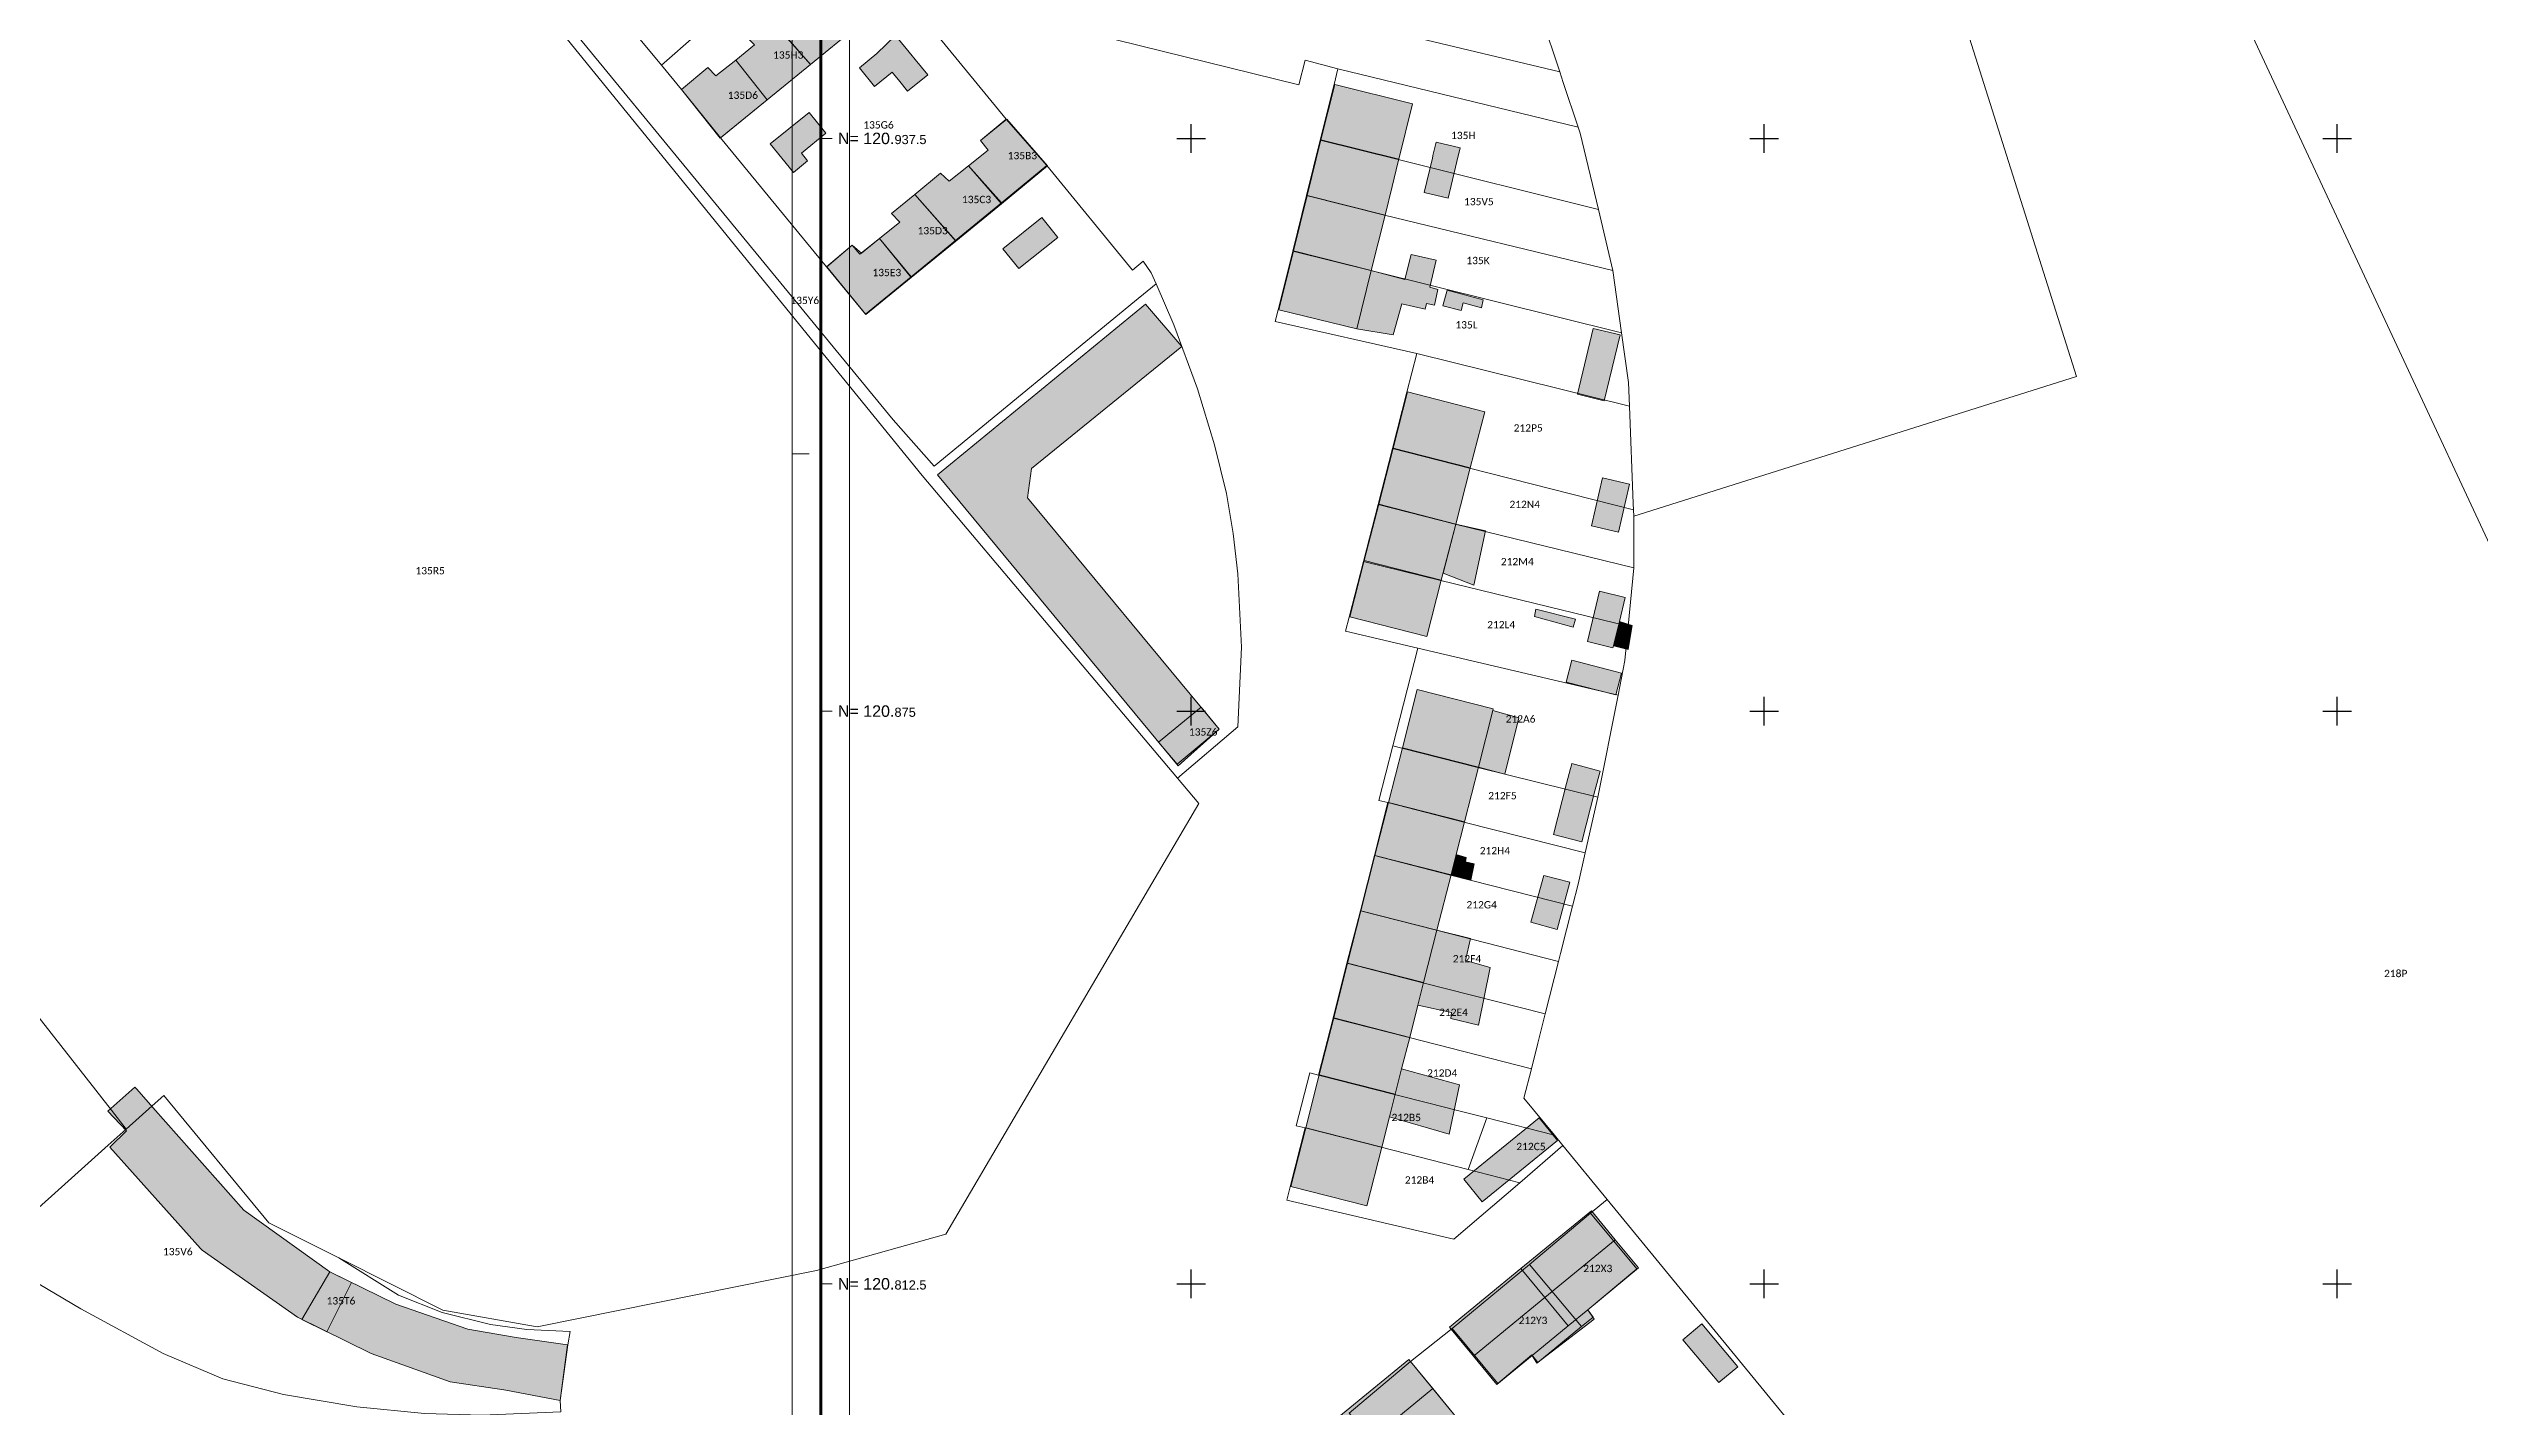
# Model space of a CAD drawing. Header units: metres. Extents: x 113120 to 240396, y 120329 to 242116.
# Drawn here: x 113580.1 to 113845.3, y 120799.1 to 120947.3 of the extents above; entities that cross this region are included whole.
import ezdxf

# ---------------------------------------------------------------- set-up
doc = ezdxf.new("R2010")
doc.units = ezdxf.units.M
doc.header["$LTSCALE"] = 3
doc.layers.get('0').update_dxf_attribs({"lineweight": 0})
for name, color, linetype, lineweight in [('Bpn_CaPa', 78, 'Continuous', 0), ('Bpn_ReBu', 4, 'Continuous', 0), ('Bpt_CaNu', 7, 'Continuous', 0), ('Carroyage(1)', 7, 'Continuous', 0), ('Hachure bâtiment', 11, 'Continuous', 0)]:
    doc.layers.add(name, color=color, linetype=linetype, lineweight=lineweight)
doc.layers.add('Carroyage(1)_Croix', color=7, linetype='Continuous')
doc.layers.add('Carroyage(1)_Textes', color=7, linetype='Continuous')
doc.styles.add('Legend', font='')
doc.styles.get("Standard").update_dxf_attribs({"font": 'arial.ttf'})
doc.styles.get('Legend').set_extended_font_data('Calibri')

msp = doc.modelspace()

# ---------------------------------------------------------------- hatches: boundary and pattern name
at = {"layer": 'Hachure bâtiment'}
h = msp.add_hatch(color=256, dxfattribs=at)
h.dxf.hatch_style = 1
h.paths.add_polyline_path([(113668.22, 120949.66), (113663.23, 120945.58), (113658.78, 120950.69), (113661.7, 120953.12), (113662.6, 120952.2), (113664.63, 120953.78)])
h = msp.add_hatch(color=256, dxfattribs=at)
h.dxf.hatch_style = 1
h.paths.add_polyline_path([(113663.23, 120945.58), (113658.52, 120941.72), (113655.09, 120946.06), (113657.15, 120947.72), (113656.25, 120948.6), (113658.78, 120950.69)])
h = msp.add_hatch(color=256, dxfattribs=at)
h.dxf.hatch_style = 1
h.paths.add_polyline_path([(113670.49, 120946.76), (113672.52, 120948.74), (113674.34, 120946.51), (113674.51, 120946.29), (113674.65, 120946.13), (113676.03, 120944.44), (113673.84, 120942.66), (113672.99, 120943.7), (113672.3, 120944.55), (113672.15, 120944.73), (113670.24, 120943.16), (113668.58, 120945.2)])
h = msp.add_hatch(color=256, dxfattribs=at)
h.dxf.hatch_style = 1
h.paths.add_polyline_path([(113658.52, 120941.72), (113653.38, 120937.52), (113649.18, 120942.83), (113652.03, 120945.23), (113652.93, 120944.32), (113655.09, 120946.06)])
h = msp.add_hatch(color=256, dxfattribs=at)
h.dxf.hatch_style = 1
h.paths.add_polyline_path([(113728.92, 120941.28), (113727.42, 120935.22), (113718.92, 120937.34), (113720.42, 120943.4)])
h = msp.add_hatch(color=256, dxfattribs=at)
h.dxf.hatch_style = 1
h.paths.add_polyline_path([(113664.93, 120938.07), (113662.25, 120935.9), (113662.93, 120935.07), (113661.37, 120933.8), (113658.85, 120936.92), (113660.88, 120938.56), (113663.08, 120940.33)])
h = msp.add_hatch(color=256, dxfattribs=at)
h.dxf.hatch_style = 1
h.paths.add_polyline_path([(113689.08, 120934.5), (113684.06, 120930.38), (113680.48, 120934.51), (113682.63, 120936.22), (113681.78, 120937.28), (113684.65, 120939.6)])
h = msp.add_hatch(color=256, dxfattribs=at)
h.dxf.hatch_style = 1
h.paths.add_polyline_path([(113727.42, 120935.22), (113727.36, 120934.97), (113726.68, 120932.25), (113725.91, 120929.12), (113717.41, 120931.28), (113718.92, 120937.34)])
h = msp.add_hatch(color=256, dxfattribs=at)
h.dxf.hatch_style = 1
h.paths.add_polyline_path([(113734.09, 120936.49), (113733.74, 120934.97), (113732.81, 120930.98), (113730.19, 120931.59), (113731.07, 120935.36), (113731.13, 120935.62), (113731.14, 120935.65), (113731.47, 120937.1)])
h = msp.add_hatch(color=256, dxfattribs=at)
h.dxf.hatch_style = 1
h.paths.add_polyline_path([(113684.06, 120930.38), (113679.08, 120926.3), (113674.64, 120931.4), (113677.43, 120933.7), (113678.35, 120932.82), (113680.48, 120934.51)])
h = msp.add_hatch(color=256, dxfattribs=at)
h.dxf.hatch_style = 1
h.paths.add_polyline_path([(113679.08, 120926.3), (113674.24, 120922.33), (113670.78, 120926.59), (113672.97, 120928.37), (113672.08, 120929.3), (113674.64, 120931.4)])
h = msp.add_hatch(color=256, dxfattribs=at)
h.dxf.hatch_style = 1
h.paths.add_polyline_path([(113725.91, 120929.12), (113724.41, 120923.07), (113715.91, 120925.23), (113717.41, 120931.28)])
h = msp.add_hatch(color=256, dxfattribs=at)
h.dxf.hatch_style = 1
h.paths.add_polyline_path([(113690.23, 120926.68), (113685.98, 120923.3), (113684.23, 120925.47), (113688.48, 120928.87)])
h = msp.add_hatch(color=256, dxfattribs=at)
h.dxf.hatch_style = 1
h.paths.add_polyline_path([(113674.24, 120922.33), (113669.28, 120918.27), (113665.03, 120923.5), (113667.8, 120925.87), (113668.8, 120924.98), (113670.78, 120926.59)])
h = msp.add_hatch(color=256, dxfattribs=at)
h.dxf.hatch_style = 1
h.paths.add_polyline_path([(113724.41, 120923.07), (113722.85, 120916.73), (113714.32, 120918.8), (113715.91, 120925.23)])
h = msp.add_hatch(color=256, dxfattribs=at)
h.dxf.hatch_style = 1
h.paths.add_polyline_path([(113731.47, 120924.23), (113730.78, 120921.28), (113731.67, 120921.03), (113731.3, 120919.32), (113730.42, 120919.48), (113730.3, 120918.88), (113727.75, 120919.45), (113726.78, 120916.05), (113722.85, 120916.73), (113724.41, 120923.07), (113728.07, 120922.12), (113728.75, 120924.83)])
h = msp.add_hatch(color=256, dxfattribs=at)
h.dxf.hatch_style = 1
h.paths.add_polyline_path([(113736.63, 120919.88), (113736.42, 120919.03), (113734.42, 120919.55), (113734.22, 120918.72), (113732.23, 120919.23), (113732.67, 120920.93)])
h = msp.add_hatch(color=256, dxfattribs=at)
h.dxf.hatch_style = 1
h.paths.add_polyline_path([(113703.75, 120914.78), (113687.33, 120901.48), (113686.9, 120898.28), (113707.83, 120873.03), (113703.33, 120869.03), (113677.1, 120900.78), (113699.78, 120919.42)])
h = msp.add_hatch(color=256, dxfattribs=at)
h.dxf.hatch_style = 1
h.paths.add_polyline_path([(113751.55, 120916.05), (113749.82, 120908.88), (113746.9, 120909.6), (113748.62, 120916.77)])
h = msp.add_hatch(color=256, dxfattribs=at)
h.dxf.hatch_style = 1
h.paths.add_polyline_path([(113736.78, 120907.68), (113735.21, 120901.55), (113726.79, 120903.7), (113728.37, 120909.83)])
h = msp.add_hatch(color=256, dxfattribs=at)
h.dxf.hatch_style = 1
h.paths.add_polyline_path([(113735.21, 120901.55), (113733.62, 120895.39), (113725.22, 120897.57), (113726.79, 120903.7)])
h = msp.add_hatch(color=256, dxfattribs=at)
h.dxf.hatch_style = 1
h.paths.add_polyline_path([(113752.58, 120899.77), (113751.38, 120894.52), (113748.42, 120895.22), (113749.63, 120900.45)])
h = msp.add_hatch(color=256, dxfattribs=at)
h.dxf.hatch_style = 1
h.paths.add_polyline_path([(113733.62, 120895.39), (113732.05, 120889.29), (113723.65, 120891.44), (113725.22, 120897.57)])
h = msp.add_hatch(color=256, dxfattribs=at)
h.dxf.hatch_style = 1
h.paths.add_polyline_path([(113733.62, 120895.39), (113736.87, 120894.68), (113735.59, 120888.73), (113732.24, 120890.04)])
h = msp.add_hatch(color=256, dxfattribs=at)
h.dxf.hatch_style = 1
h.paths.add_polyline_path([(113732.05, 120889.29), (113730.47, 120883.15), (113722.07, 120885.28), (113723.65, 120891.44)])
h = msp.add_hatch(color=256, dxfattribs=at)
h.dxf.hatch_style = 1
h.paths.add_polyline_path([(113752.12, 120887.4), (113751.48, 120884.8), (113750.82, 120882.12), (113750.77, 120881.92), (113747.98, 120882.6), (113749.32, 120888.08)])
h = msp.add_hatch(color=256, dxfattribs=at)
h.dxf.hatch_style = 1
h.paths.add_polyline_path([(113746.67, 120885.05), (113746.43, 120884.17), (113742.23, 120885.33), (113742.35, 120886.12)])
h = msp.add_hatch(color=256, dxfattribs=at)
h.dxf.hatch_style = 1
h.paths.add_polyline_path([(113752.87, 120884.35), (113752.43, 120881.72), (113750.82, 120882.12), (113751.48, 120884.8)])
h = msp.add_hatch(color=256, dxfattribs=at)
h.dxf.hatch_style = 1
h.paths.add_polyline_path([(113751.72, 120879.15), (113751.1, 120876.77), (113745.67, 120878.17), (113746.3, 120880.57)])
h = msp.add_hatch(color=256, dxfattribs=at)
h.dxf.hatch_style = 1
h.paths.add_polyline_path([(113737.72, 120875.25), (113737.67, 120875.08), (113736.09, 120868.87), (113727.8, 120870.98), (113729.42, 120877.37)])
h = msp.add_hatch(color=256, dxfattribs=at)
h.dxf.hatch_style = 1
h.paths.add_polyline_path([(113740.52, 120874.28), (113738.98, 120868.12), (113736.09, 120868.87), (113737.67, 120875.08)])
h = msp.add_hatch(color=256, dxfattribs=at)
h.dxf.hatch_style = 1
h.paths.add_polyline_path([(113736.09, 120868.87), (113734.58, 120862.92), (113726.29, 120865.04), (113727.8, 120870.98)])
h = msp.add_hatch(color=256, dxfattribs=at)
h.dxf.hatch_style = 1
h.paths.add_polyline_path([(113746.24, 120869.12), (113746.28, 120869.27), (113749.37, 120868.46), (113748.8, 120866.29), (113747.36, 120860.75), (113744.27, 120861.55), (113745.71, 120867.09), (113746.14, 120868.74)])
h = msp.add_hatch(color=256, dxfattribs=at)
h.dxf.hatch_style = 1
h.paths.add_polyline_path([(113734.58, 120862.92), (113733.68, 120859.37), (113733.11, 120857.14), (113724.81, 120859.25), (113726.29, 120865.04)])
h = msp.add_hatch(color=256, dxfattribs=at)
h.dxf.hatch_style = 1
h.paths.add_polyline_path([(113733.11, 120857.14), (113731.57, 120851.1), (113723.28, 120853.22), (113724.81, 120859.25)])
h = msp.add_hatch(color=256, dxfattribs=at)
h.dxf.hatch_style = 1
h.paths.add_polyline_path([(113734.75, 120859.03), (113734.67, 120858.57), (113735.63, 120858.35), (113735.27, 120856.55), (113733.11, 120857.14), (113733.68, 120859.37)])
h = msp.add_hatch(color=256, dxfattribs=at)
h.dxf.hatch_style = 1
h.paths.add_polyline_path([(113746.07, 120856.32), (113744.7, 120851.17), (113741.82, 120851.97), (113743.22, 120857.08)])
h = msp.add_hatch(color=256, dxfattribs=at)
h.dxf.hatch_style = 1
h.paths.add_polyline_path([(113731.57, 120851.1), (113730.12, 120845.38), (113721.83, 120847.5), (113723.28, 120853.22)])
h = msp.add_hatch(color=256, dxfattribs=at)
h.dxf.hatch_style = 1
h.paths.add_polyline_path([(113735.22, 120850.2), (113734.7, 120847.77), (113737.38, 120847.03), (113736.12, 120840.72), (113733.07, 120841.45), (113733.15, 120842.12), (113729.49, 120842.92), (113730.12, 120845.38), (113731.57, 120851.1)])
h = msp.add_hatch(color=256, dxfattribs=at)
h.dxf.hatch_style = 1
h.paths.add_polyline_path([(113730.12, 120845.38), (113729.49, 120842.92), (113728.6, 120839.4), (113720.31, 120841.52), (113721.83, 120847.5)])
h = msp.add_hatch(color=256, dxfattribs=at)
h.dxf.hatch_style = 1
h.paths.add_polyline_path([(113728.6, 120839.4), (113727.72, 120835.97), (113727.02, 120833.2), (113718.73, 120835.31), (113720.31, 120841.52)])
h = msp.add_hatch(color=256, dxfattribs=at)
h.dxf.hatch_style = 1
h.paths.add_polyline_path([(113727.02, 120833.2), (113726.39, 120830.72), (113725.55, 120827.42), (113717.26, 120829.53), (113718.73, 120835.31)])
h = msp.add_hatch(color=256, dxfattribs=at)
h.dxf.hatch_style = 1
h.paths.add_polyline_path([(113734.02, 120834.2), (113732.9, 120828.83), (113726.39, 120830.72), (113727.02, 120833.2), (113727.72, 120835.97)])
h = msp.add_hatch(color=256, dxfattribs=at)
h.dxf.hatch_style = 1
h.paths.add_polyline_path([(113589.75, 120833.75), (113591.52, 120831.76), (113601.43, 120820.53), (113610.83, 120813.82), (113618, 120810.27), (113625.85, 120807.57), (113631.15, 120806.63), (113636.75, 120805.84), (113635.93, 120799.78), (113630, 120800.9), (113629.78, 120800.93), (113623.95, 120801.8), (113615.33, 120804.9), (113607.27, 120808.86), (113596.88, 120816.17), (113596.7, 120816.37), (113586.8, 120827.42), (113588.65, 120829.18), (113586.6, 120831.33), (113589.53, 120833.98)])
h = msp.add_hatch(color=256, dxfattribs=at)
h.dxf.hatch_style = 1
h.paths.add_polyline_path([(113736.49, 120821.46), (113734.49, 120823.91), (113742.71, 120830.62), (113744.72, 120828.16)])
h = msp.add_hatch(color=256, dxfattribs=at)
h.dxf.hatch_style = 1
h.paths.add_polyline_path([(113725.55, 120827.42), (113723.92, 120821), (113715.63, 120823.12), (113717.26, 120829.53)])
h = msp.add_hatch(color=256, dxfattribs=at)
h.dxf.hatch_style = 1
h.paths.add_polyline_path([(113751.03, 120817.31), (113743.35, 120811), (113740.74, 120814.17), (113748.42, 120820.48)])
h = msp.add_hatch(color=256, dxfattribs=at)
h.dxf.hatch_style = 1
h.paths.add_polyline_path([(113753.55, 120814.23), (113748.02, 120809.68), (113745.88, 120807.92), (113743.35, 120811), (113751.03, 120817.31)])
h = msp.add_hatch(color=256, dxfattribs=at)
h.dxf.hatch_style = 1
h.paths.add_polyline_path([(113743.35, 120811), (113735.56, 120804.6), (113732.95, 120807.77), (113740.74, 120814.17)])
h = msp.add_hatch(color=256, dxfattribs=at)
h.dxf.hatch_style = 1
h.paths.add_polyline_path([(113745.88, 120807.92), (113741.96, 120804.69), (113738.1, 120801.52), (113735.56, 120804.6), (113743.35, 120811)])
h = msp.add_hatch(color=256, dxfattribs=at)
h.dxf.hatch_style = 1
h.paths.add_polyline_path([(113748.72, 120808.65), (113742.47, 120803.83), (113741.96, 120804.69), (113745.88, 120807.92), (113748.02, 120809.68)])
h = msp.add_hatch(color=256, dxfattribs=at)
h.dxf.hatch_style = 1
h.paths.add_polyline_path([(113764.38, 120803.45), (113762.32, 120801.72), (113758.4, 120806.38), (113760.47, 120808.12)])
h = msp.add_hatch(color=256, dxfattribs=at)
h.dxf.hatch_style = 1
h.paths.add_polyline_path([(113731.11, 120801.07), (113723.49, 120794.8), (113720.88, 120797.98), (113728.5, 120804.25)])
h = msp.add_hatch(color=256, dxfattribs=at)
h.dxf.hatch_style = 1
h.paths.add_polyline_path([(113733.72, 120797.9), (113728.32, 120793.45), (113726.09, 120791.61), (113723.49, 120794.8), (113731.11, 120801.07)])

# ---------------------------------------------------------------- linework, layer by layer
at = {"flags": 128}
msp.add_lwpolyline([(113667.48, 120723.71), (114179.98, 120723.71), (114179.98, 121453.71), (113667.48, 121453.71)], close=True, dxfattribs=at)
at = {"layer": 'Bpn_CaPa'}
for points in [[(113766.6, 121064.33), (113783.48, 121070.2), (113810.26, 121072.98), (113823.38, 121057.71), (113836.8, 121037.83), (113848.32, 121017.56), (113860.41, 120992.3), (113903.95, 120895.01), (113853.78, 120877.4), (113766.6, 121064.33)], [(113589.66, 120981.02), (113591.66, 120973.21), (113612.26, 120978.42), (113675.42, 120900.7), (113703.26, 120867.68), (113705.59, 120864.91), (113677.99, 120817.92), (113663.89, 120813.96), (113633.43, 120807.79), (113623.15, 120809.63), (113611.81, 120815.32), (113604.17, 120819.16), (113592.69, 120833.05), (113591.44, 120831.93), (113588.61, 120829.39), (113587, 120831.44), (113534.7, 120898.16), (113549.34, 120950.94), (113552.12, 120960.91), (113566.83, 120972.76), (113565.42, 120974.52), (113589.66, 120981.02)], [(113672.26, 120906.79), (113676.72, 120901.74), (113698.59, 120919.72), (113700.94, 120921.65), (113702.86, 120917.15), (113705.45, 120910.16), (113707.32, 120904.08), (113708.63, 120898.76), (113709.33, 120894.38), (113709.84, 120889.97), (113710.25, 120881.97), (113709.87, 120873.3), (113703.26, 120867.68), (113675.42, 120900.7), (113612.26, 120978.42), (113612.69, 120978.77), (113611.85, 120979.83), (113612.09, 120980.07), (113616.02, 120975.29), (113672.26, 120906.79)], [(113646.99, 120945.48), (113637.48, 120956.99), (113642.52, 120961.2), (113647.35, 120965.14), (113652.21, 120969.12), (113657.3, 120973.29), (113666.06, 120962.25), (113646.99, 120945.48)], [(113664.63, 120953.78), (113662.6, 120952.2), (113661.7, 120953.12), (113658.72, 120950.65), (113656.25, 120948.6), (113657.15, 120947.72), (113655.09, 120946.06), (113652.93, 120944.32), (113652.03, 120945.23), (113649.16, 120942.84), (113646.99, 120945.48), (113666.06, 120962.25), (113668.71, 120959.01), (113665.87, 120956.57), (113666.83, 120955.5), (113664.63, 120953.78)], [(113699.9, 120962.01), (113708.26, 120960.01), (113742.39, 120951.85), (113742.98, 120950.73), (113744.96, 120944.78), (113706.79, 120953.9), (113698.43, 120955.9), (113699.9, 120962.01)], [(113720.77, 120945.08), (113717.19, 120946.05), (113716.52, 120943.35), (113696.6, 120948.27), (113696.88, 120949.46), (113698.43, 120955.9), (113706.79, 120953.9), (113744.96, 120944.78), (113745.35, 120943.61), (113746.98, 120938.72), (113720.77, 120945.08)], [(113663.23, 120945.58), (113668.22, 120949.66), (113673.09, 120953.66), (113684.58, 120939.61), (113681.78, 120937.28), (113682.63, 120936.22), (113680.48, 120934.51), (113678.35, 120932.82), (113677.43, 120933.7), (113674.64, 120931.4), (113672.08, 120929.3), (113672.97, 120928.37), (113670.78, 120926.59), (113668.61, 120924.86), (113667.8, 120925.87), (113665, 120923.49), (113653.43, 120937.56), (113658.52, 120941.72), (113663.23, 120945.58)], [(113663.23, 120945.58), (113658.72, 120950.65), (113661.7, 120953.12), (113662.6, 120952.2), (113664.63, 120953.78), (113668.22, 120949.66), (113663.23, 120945.58)], [(113663.23, 120945.58), (113658.52, 120941.72), (113655.09, 120946.06), (113657.15, 120947.72), (113656.25, 120948.6), (113658.72, 120950.65), (113663.23, 120945.58)], [(113649.16, 120942.84), (113652.03, 120945.23), (113652.93, 120944.32), (113655.09, 120946.06), (113658.52, 120941.72), (113653.43, 120937.56), (113649.16, 120942.84)], [(113749.18, 120929.76), (113727.35, 120935.2), (113718.85, 120937.32), (113720.35, 120943.38), (113720.77, 120945.08), (113746.98, 120938.72), (113747.19, 120938.09), (113749.18, 120929.76)], [(113680.48, 120934.51), (113682.63, 120936.22), (113681.78, 120937.28), (113684.58, 120939.61), (113689.03, 120934.55), (113684.07, 120930.47), (113680.48, 120934.51)], [(113749.18, 120929.76), (113750.77, 120923.07), (113725.86, 120929.14), (113717.35, 120931.26), (113718.85, 120937.32), (113727.35, 120935.2), (113749.18, 120929.76)], [(113674.64, 120931.4), (113677.43, 120933.7), (113678.35, 120932.82), (113680.48, 120934.51), (113684.07, 120930.47), (113679.05, 120926.36), (113674.64, 120931.4)], [(113674.21, 120922.4), (113670.78, 120926.59), (113672.97, 120928.37), (113672.08, 120929.3), (113674.64, 120931.4), (113679.05, 120926.36), (113674.21, 120922.4)], [(113751.72, 120916.27), (113724.36, 120923.08), (113715.85, 120925.2), (113717.35, 120931.26), (113725.86, 120929.14), (113750.77, 120923.07), (113751.72, 120916.27)], [(113674.21, 120922.4), (113669.23, 120918.33), (113665, 120923.49), (113667.8, 120925.87), (113668.61, 120924.86), (113670.78, 120926.59), (113674.21, 120922.4)], [(113752.57, 120908.29), (113729.38, 120914.03), (113713.94, 120917.52), (113714.25, 120918.78), (113715.85, 120925.2), (113724.36, 120923.08), (113751.72, 120916.27), (113752.46, 120910.87), (113752.57, 120908.29)], [(113752.57, 120908.29), (113752.99, 120897.65), (113753.01, 120896.97), (113735.14, 120901.53), (113726.73, 120903.68), (113728.3, 120909.81), (113729.38, 120914.03), (113752.57, 120908.29)], [(113753.04, 120896.26), (113753.06, 120890.63), (113733.56, 120895.4), (113725.15, 120897.55), (113726.73, 120903.68), (113735.14, 120901.53), (113753.01, 120896.97), (113753.04, 120896.26)], [(113752.44, 120884.29), (113731.98, 120889.27), (113723.56, 120891.32), (113725.15, 120897.55), (113733.56, 120895.4), (113753.06, 120890.63), (113752.44, 120884.29)], [(113752.44, 120884.29), (113752.08, 120880.52), (113751.33, 120876.75), (113729.47, 120881.89), (113721.61, 120883.73), (113722, 120885.26), (113723.56, 120891.32), (113731.98, 120889.27), (113752.44, 120884.29)], [(113729.47, 120881.89), (113751.33, 120876.75), (113749.11, 120865.6), (113736.03, 120868.84), (113727.73, 120870.96), (113726.76, 120871.21), (113729.47, 120881.89)], [(113701.2, 120871.62), (113703.23, 120869.22), (113707.83, 120873.03), (113705.85, 120875.43), (113701.2, 120871.62)], [(113701.2, 120871.62), (113705.85, 120875.43), (113707.83, 120873.03), (113703.23, 120869.22), (113701.2, 120871.62)], [(113747.73, 120859.53), (113734.52, 120862.9), (113726.22, 120865.02), (113725.25, 120865.26), (113726.76, 120871.21), (113727.73, 120870.96), (113736.03, 120868.84), (113749.11, 120865.6), (113747.73, 120859.53)], [(113747.73, 120859.53), (113746.96, 120856.1), (113746.35, 120853.72), (113733.04, 120857.11), (113724.75, 120859.23), (113726.22, 120865.02), (113734.52, 120862.9), (113747.73, 120859.53)], [(113724.75, 120859.23), (113733.04, 120857.11), (113746.35, 120853.72), (113745.04, 120848.54), (113744.83, 120847.68), (113731.51, 120851.08), (113723.22, 120853.19), (113724.75, 120859.23)], [(113743.38, 120841.96), (113730.05, 120845.36), (113721.76, 120847.48), (113723.22, 120853.19), (113731.51, 120851.08), (113744.83, 120847.68), (113743.38, 120841.96)], [(113720.24, 120841.49), (113721.76, 120847.48), (113730.05, 120845.36), (113743.38, 120841.96), (113742.57, 120838.76), (113741.87, 120835.98), (113728.53, 120839.38), (113720.24, 120841.49)], [(113720.24, 120841.49), (113728.53, 120839.38), (113741.87, 120835.98), (113741.06, 120832.78), (113744.39, 120828.73), (113737, 120830.61), (113733.53, 120831.5), (113730.84, 120832.18), (113726.95, 120833.17), (113718.67, 120835.29), (113720.24, 120841.49)], [(113737, 120830.61), (113734.99, 120824.97), (113725.48, 120827.4), (113717.2, 120829.51), (113716.23, 120829.76), (113717.7, 120835.53), (113718.67, 120835.29), (113726.95, 120833.17), (113730.84, 120832.18), (113733.53, 120831.5), (113737, 120830.61)], [(113588.61, 120829.39), (113591.44, 120831.93), (113592.69, 120833.05), (113604.17, 120819.16), (113611.81, 120815.32), (113618.3, 120811.27), (113623.08, 120809.37), (113628.32, 120808.05), (113632.3, 120807.51), (113637.02, 120807.31), (113636.78, 120805.83), (113635.93, 120799.78), (113636.02, 120798.54), (113627.42, 120798.17), (113621.14, 120798.36), (113613.74, 120799.06), (113605.77, 120800.43), (113599.13, 120802.14), (113592.63, 120804.88), (113583.67, 120809.77), (113575.35, 120814.69), (113573.55, 120815.89), (113586.64, 120827.62), (113588.61, 120829.39)], [(113740.6, 120823.54), (113734.99, 120824.97), (113737, 120830.61), (113744.39, 120828.73), (113745.32, 120827.6), (113740.6, 120823.54)], [(113740.6, 120823.54), (113733.41, 120817.36), (113715.2, 120821.64), (113715.57, 120823.1), (113717.2, 120829.51), (113725.48, 120827.4), (113734.99, 120824.97), (113740.6, 120823.54)], [(113748.33, 120820.22), (113753.38, 120814.12), (113748.02, 120809.68), (113748.6, 120808.88), (113747.35, 120807.85), (113741.68, 120814.6), (113748.33, 120820.22)], [(113613.16, 120812.66), (113610.49, 120807.27), (113607.76, 120808.61), (113610.83, 120813.82), (113613.16, 120812.66)], [(113613.16, 120812.66), (113610.83, 120813.82), (113607.76, 120808.61), (113610.49, 120807.27), (113613.16, 120812.66)], [(113733.24, 120807.62), (113741.68, 120814.6), (113747.35, 120807.85), (113742.59, 120803.92), (113741.93, 120804.75), (113738.21, 120801.61), (113733.24, 120807.62)], [(113727.69, 120791.63), (113722.01, 120798.38), (113728.68, 120804.02), (113733.72, 120797.9), (113728.32, 120793.45), (113728.94, 120792.66), (113727.69, 120791.63)]]:
    msp.add_lwpolyline(points, close=True, dxfattribs=at)
for points in [[(113928.7, 120839.71), (113805.89, 120753.73), (113750.14, 120821.72), (113745.32, 120827.6), (113744.39, 120828.73), (113741.06, 120832.78), (113741.87, 120835.98), (113742.57, 120838.76), (113743.38, 120841.96), (113744.83, 120847.68), (113745.04, 120848.54), (113746.35, 120853.72), (113746.96, 120856.1), (113747.73, 120859.53), (113749.11, 120865.6), (113751.33, 120876.75), (113752.08, 120880.52), (113752.44, 120884.29), (113752.44, 120884.29), (113753.06, 120890.63), (113753.04, 120896.26), (113801.33, 120911.53), (113753.29, 121063.51)], [(113753.29, 121063.51), (113801.33, 120911.53), (113753.04, 120896.26), (113753.01, 120896.97), (113752.99, 120897.65), (113752.57, 120908.29), (113752.46, 120910.87), (113751.72, 120916.27), (113750.77, 120923.07), (113749.18, 120929.76), (113747.19, 120938.09), (113746.98, 120938.72), (113745.35, 120943.61), (113744.96, 120944.78), (113742.98, 120950.73)], [(113766.6, 121064.33), (113853.78, 120877.4)], [(113637.48, 120956.99), (113646.99, 120945.48), (113649.16, 120942.84), (113653.43, 120937.56), (113665, 120923.49), (113669.23, 120918.33), (113674.21, 120922.4), (113679.05, 120926.36), (113684.07, 120930.47), (113689.03, 120934.55), (113698.37, 120923.12), (113699.52, 120924.09), (113700.41, 120922.84), (113700.94, 120921.65), (113698.59, 120919.72), (113676.72, 120901.74), (113672.26, 120906.79), (113616.02, 120975.29)], [(113534.7, 120898.16), (113587, 120831.44), (113588.61, 120829.39), (113586.64, 120827.62), (113573.55, 120815.89)], [(113733.72, 120797.9), (113728.68, 120804.02), (113733.24, 120807.62), (113738.21, 120801.61), (113741.93, 120804.75), (113742.59, 120803.92), (113747.35, 120807.85), (113748.6, 120808.88), (113748.02, 120809.68), (113753.38, 120814.12), (113748.33, 120820.22), (113750.14, 120821.72), (113805.89, 120753.73)]]:
    msp.add_lwpolyline(points, dxfattribs=at)
at = {"layer": 'Bpn_ReBu'}
for points in [[(113668.22, 120949.66), (113663.23, 120945.58), (113658.78, 120950.69), (113661.7, 120953.12), (113662.6, 120952.2), (113664.63, 120953.78), (113668.22, 120949.66)], [(113663.23, 120945.58), (113658.52, 120941.72), (113655.09, 120946.06), (113657.15, 120947.72), (113656.25, 120948.6), (113658.78, 120950.69), (113663.23, 120945.58)], [(113670.49, 120946.76), (113672.52, 120948.74), (113674.34, 120946.51), (113674.51, 120946.29), (113674.65, 120946.13), (113676.03, 120944.44), (113673.84, 120942.66), (113672.99, 120943.7), (113672.3, 120944.55), (113672.15, 120944.73), (113670.24, 120943.16), (113668.58, 120945.2), (113670.49, 120946.76)], [(113658.52, 120941.72), (113653.38, 120937.52), (113649.18, 120942.83), (113652.03, 120945.23), (113652.93, 120944.32), (113655.09, 120946.06), (113658.52, 120941.72)], [(113728.92, 120941.28), (113727.42, 120935.22), (113718.92, 120937.34), (113720.42, 120943.4), (113728.92, 120941.28)], [(113664.93, 120938.07), (113662.25, 120935.9), (113662.93, 120935.07), (113661.37, 120933.8), (113658.85, 120936.92), (113660.88, 120938.56), (113663.08, 120940.33), (113664.93, 120938.07)], [(113689.08, 120934.5), (113684.06, 120930.38), (113680.48, 120934.51), (113682.63, 120936.22), (113681.78, 120937.28), (113684.65, 120939.6), (113689.08, 120934.5)], [(113727.42, 120935.22), (113727.36, 120934.97), (113726.68, 120932.25), (113725.91, 120929.12), (113717.41, 120931.28), (113718.92, 120937.34), (113727.42, 120935.22)], [(113734.09, 120936.49), (113733.74, 120934.97), (113732.81, 120930.98), (113730.19, 120931.59), (113731.07, 120935.36), (113731.13, 120935.62), (113731.14, 120935.65), (113731.47, 120937.1), (113734.09, 120936.49)], [(113684.06, 120930.38), (113679.08, 120926.3), (113674.64, 120931.4), (113677.43, 120933.7), (113678.35, 120932.82), (113680.48, 120934.51), (113684.06, 120930.38)], [(113679.08, 120926.3), (113674.24, 120922.33), (113670.78, 120926.59), (113672.97, 120928.37), (113672.08, 120929.3), (113674.64, 120931.4), (113679.08, 120926.3)], [(113725.91, 120929.12), (113724.41, 120923.07), (113715.91, 120925.23), (113717.41, 120931.28), (113725.91, 120929.12)], [(113690.23, 120926.68), (113685.98, 120923.3), (113684.23, 120925.47), (113688.48, 120928.87), (113690.23, 120926.68)], [(113674.24, 120922.33), (113669.28, 120918.27), (113665.03, 120923.5), (113667.8, 120925.87), (113668.8, 120924.98), (113670.78, 120926.59), (113674.24, 120922.33)], [(113724.41, 120923.07), (113722.85, 120916.73), (113714.32, 120918.8), (113715.91, 120925.23), (113724.41, 120923.07)], [(113731.47, 120924.23), (113730.78, 120921.28), (113731.67, 120921.03), (113731.3, 120919.32), (113730.42, 120919.48), (113730.3, 120918.88), (113727.75, 120919.45), (113726.78, 120916.05), (113722.85, 120916.73), (113724.41, 120923.07), (113728.07, 120922.12), (113728.75, 120924.83), (113731.47, 120924.23)], [(113736.63, 120919.88), (113736.42, 120919.03), (113734.42, 120919.55), (113734.22, 120918.72), (113732.23, 120919.23), (113732.67, 120920.93), (113736.63, 120919.88)], [(113703.75, 120914.78), (113687.33, 120901.48), (113686.9, 120898.28), (113707.83, 120873.03), (113703.33, 120869.03), (113677.1, 120900.78), (113699.78, 120919.42), (113703.75, 120914.78)], [(113751.55, 120916.05), (113749.82, 120908.88), (113746.9, 120909.6), (113748.62, 120916.77), (113751.55, 120916.05)], [(113736.78, 120907.68), (113735.21, 120901.55), (113726.79, 120903.7), (113728.37, 120909.83), (113736.78, 120907.68)], [(113735.21, 120901.55), (113733.62, 120895.39), (113725.22, 120897.57), (113726.79, 120903.7), (113735.21, 120901.55)], [(113752.58, 120899.77), (113751.38, 120894.52), (113748.42, 120895.22), (113749.63, 120900.45), (113752.58, 120899.77)], [(113733.62, 120895.39), (113732.05, 120889.29), (113723.65, 120891.44), (113725.22, 120897.57), (113733.62, 120895.39)], [(113733.62, 120895.39), (113736.87, 120894.68), (113735.59, 120888.73), (113732.24, 120890.04), (113733.62, 120895.39)], [(113732.05, 120889.29), (113730.47, 120883.15), (113722.07, 120885.28), (113723.65, 120891.44), (113732.05, 120889.29)], [(113752.12, 120887.4), (113751.48, 120884.8), (113750.82, 120882.12), (113750.77, 120881.92), (113747.98, 120882.6), (113749.32, 120888.08), (113752.12, 120887.4)], [(113746.67, 120885.05), (113746.43, 120884.17), (113742.23, 120885.33), (113742.35, 120886.12), (113746.67, 120885.05)], [(113752.87, 120884.35), (113752.43, 120881.72), (113750.82, 120882.12), (113751.48, 120884.8), (113752.87, 120884.35)], [(113751.72, 120879.15), (113751.1, 120876.77), (113745.67, 120878.17), (113746.3, 120880.57), (113751.72, 120879.15)], [(113737.72, 120875.25), (113737.67, 120875.08), (113736.09, 120868.87), (113727.8, 120870.98), (113729.42, 120877.37), (113737.72, 120875.25)], [(113740.52, 120874.28), (113738.98, 120868.12), (113736.09, 120868.87), (113737.67, 120875.08), (113740.52, 120874.28)], [(113736.09, 120868.87), (113734.58, 120862.92), (113726.29, 120865.04), (113727.8, 120870.98), (113736.09, 120868.87)], [(113746.24, 120869.12), (113746.28, 120869.27), (113749.37, 120868.46), (113748.8, 120866.29), (113747.36, 120860.75), (113744.27, 120861.55), (113745.71, 120867.09), (113746.14, 120868.74), (113746.24, 120869.12)], [(113734.58, 120862.92), (113733.68, 120859.37), (113733.11, 120857.14), (113724.81, 120859.25), (113726.29, 120865.04), (113734.58, 120862.92)], [(113733.11, 120857.14), (113731.57, 120851.1), (113723.28, 120853.22), (113724.81, 120859.25), (113733.11, 120857.14)], [(113734.75, 120859.03), (113734.67, 120858.57), (113735.63, 120858.35), (113735.27, 120856.55), (113733.11, 120857.14), (113733.68, 120859.37), (113734.75, 120859.03)], [(113746.07, 120856.32), (113744.7, 120851.17), (113741.82, 120851.97), (113743.22, 120857.08), (113746.07, 120856.32)], [(113731.57, 120851.1), (113730.12, 120845.38), (113721.83, 120847.5), (113723.28, 120853.22), (113731.57, 120851.1)], [(113735.22, 120850.2), (113734.7, 120847.77), (113737.38, 120847.03), (113736.12, 120840.72), (113733.07, 120841.45), (113733.15, 120842.12), (113729.49, 120842.92), (113730.12, 120845.38), (113731.57, 120851.1), (113735.22, 120850.2)], [(113730.12, 120845.38), (113729.49, 120842.92), (113728.6, 120839.4), (113720.31, 120841.52), (113721.83, 120847.5), (113730.12, 120845.38)], [(113728.6, 120839.4), (113727.72, 120835.97), (113727.02, 120833.2), (113718.73, 120835.31), (113720.31, 120841.52), (113728.6, 120839.4)], [(113727.02, 120833.2), (113726.39, 120830.72), (113725.55, 120827.42), (113717.26, 120829.53), (113718.73, 120835.31), (113727.02, 120833.2)], [(113734.02, 120834.2), (113732.9, 120828.83), (113726.39, 120830.72), (113727.02, 120833.2), (113727.72, 120835.97), (113734.02, 120834.2)], [(113589.75, 120833.75), (113591.52, 120831.76), (113601.43, 120820.53), (113610.83, 120813.82), (113618, 120810.27), (113625.85, 120807.57), (113631.15, 120806.63), (113636.75, 120805.84), (113635.93, 120799.78), (113630, 120800.9), (113629.78, 120800.93), (113623.95, 120801.8), (113615.33, 120804.9), (113607.27, 120808.86), (113596.88, 120816.17), (113596.7, 120816.37), (113586.8, 120827.42), (113588.65, 120829.18), (113586.6, 120831.33), (113589.53, 120833.98), (113589.75, 120833.75)], [(113736.49, 120821.46), (113734.49, 120823.91), (113742.71, 120830.62), (113744.72, 120828.16), (113736.49, 120821.46)], [(113725.55, 120827.42), (113723.92, 120821), (113715.63, 120823.12), (113717.26, 120829.53), (113725.55, 120827.42)], [(113751.03, 120817.31), (113743.35, 120811), (113740.74, 120814.17), (113748.42, 120820.48), (113751.03, 120817.31)], [(113753.55, 120814.23), (113748.02, 120809.68), (113745.88, 120807.92), (113743.35, 120811), (113751.03, 120817.31), (113753.55, 120814.23)], [(113743.35, 120811), (113735.56, 120804.6), (113732.95, 120807.77), (113740.74, 120814.17), (113743.35, 120811)], [(113745.88, 120807.92), (113741.96, 120804.69), (113738.1, 120801.52), (113735.56, 120804.6), (113743.35, 120811), (113745.88, 120807.92)], [(113748.72, 120808.65), (113742.47, 120803.83), (113741.96, 120804.69), (113745.88, 120807.92), (113748.02, 120809.68), (113748.72, 120808.65)], [(113764.38, 120803.45), (113762.32, 120801.72), (113758.4, 120806.38), (113760.47, 120808.12), (113764.38, 120803.45)], [(113731.11, 120801.07), (113723.49, 120794.8), (113720.88, 120797.98), (113728.5, 120804.25), (113731.11, 120801.07)], [(113733.72, 120797.9), (113728.32, 120793.45), (113726.09, 120791.61), (113723.49, 120794.8), (113731.11, 120801.07), (113733.72, 120797.9)]]:
    msp.add_lwpolyline(points, close=True, dxfattribs=at)
at = {"layer": 'Carroyage(1)'}
for p, q in [((113664.36, 120937.5), (113665.61, 120937.5)), ((113661.23, 120903.09), (113663.11, 120903.09)), ((113664.36, 120875), (113665.61, 120875)), ((113664.36, 120812.5), (113665.61, 120812.5))]:
    msp.add_line(p, q, dxfattribs=at)
msp.add_lwpolyline([(113661.23, 120717.46), (114186.23, 120717.46), (114186.23, 121459.96), (113661.23, 121459.96)], close=True, dxfattribs=at)
at = {"layer": 'Carroyage(1)', "const_width": 0.312}
msp.add_lwpolyline([(113664.36, 120720.59), (114183.11, 120720.59), (114183.11, 121456.84), (113664.36, 121456.84)], close=True, dxfattribs=at)
at = {"layer": 'Carroyage(1)_Croix'}
for p, q in [((113704.77, 120935.94), (113704.77, 120939.06)), ((113767.27, 120935.94), (113767.27, 120939.06)), ((113829.77, 120935.94), (113829.77, 120939.06)), ((113703.2, 120937.5), (113706.33, 120937.5)), ((113765.7, 120937.5), (113768.83, 120937.5)), ((113828.2, 120937.5), (113831.33, 120937.5)), ((113703.2, 120875), (113706.33, 120875)), ((113704.77, 120873.44), (113704.77, 120876.56)), ((113765.7, 120875), (113768.83, 120875)), ((113767.27, 120873.44), (113767.27, 120876.56)), ((113828.2, 120875), (113831.33, 120875)), ((113829.77, 120873.44), (113829.77, 120876.56)), ((113704.77, 120810.94), (113704.77, 120814.06)), ((113767.27, 120810.94), (113767.27, 120814.06)), ((113829.77, 120810.94), (113829.77, 120814.06)), ((113703.2, 120812.5), (113706.33, 120812.5)), ((113765.7, 120812.5), (113768.83, 120812.5)), ((113828.2, 120812.5), (113831.33, 120812.5))]:
    msp.add_line(p, q, dxfattribs=at)

# ---------------------------------------------------------------- texts
at = {"layer": 'Bpt_CaNu', "char_height": 0.8, "attachment_point": 7, "style": 'Legend'}
for s, insert in [('135H3', (113659.16, 120946.2)), ('135D6', (113654.22, 120941.81)), ('135G6', (113669, 120938.57)), ('135B3', (113684.75, 120935.22)), ('135H', (113733.11, 120937.42)), ('135C3', (113679.76, 120930.43)), ('135V5', (113734.53, 120930.2)), ('135D3', (113674.92, 120927.03)), ('135E3', (113670, 120922.46)), ('135K', (113734.78, 120923.77)), ('135Y6', (113661.05, 120919.42)), ('135L', (113733.58, 120916.75)), ('212P5', (113739.94, 120905.5)), ('212N4', (113739.48, 120897.16)), ('135R5', (113620.15, 120889.92)), ('212M4', (113738.54, 120890.92)), ('212L4', (113737.05, 120884.04)), ('135Z6', (113704.52, 120872.32)), ('212A6', (113739.07, 120873.74)), ('212F5', (113737.17, 120865.37)), ('212H4', (113736.24, 120859.37)), ('212G4', (113734.79, 120853.46)), ('212F4', (113733.3, 120847.58)), ('218P', (113834.88, 120845.96)), ('212E4', (113731.81, 120841.73)), ('212D4', (113730.5, 120835.11)), ('212B5', (113726.62, 120830.25)), ('212C5', (113740.23, 120827.08)), ('212B4', (113728.07, 120823.44)), ('135V6', (113592.61, 120815.61)), ('212X3', (113747.53, 120813.77)), ('135T6', (113610.46, 120810.24)), ('212Y3', (113740.48, 120808.1))]:
    msp.add_mtext(s, dxfattribs=dict(at, insert=insert))
at = {"layer": 'Carroyage(1)_Textes'}
for s, height, p in [('N= 120.', 1.25, (113666.23, 120936.88)), ('937.5', 1, (113672.4, 120936.88)), ('N= 120.', 1.25, (113666.23, 120874.38)), ('875', 1, (113672.4, 120874.38)), ('N= 120.', 1.25, (113666.23, 120811.88)), ('812.5', 1, (113672.4, 120811.88))]:
    msp.add_text(s, height=height, dxfattribs=at).set_placement(p)

doc.saveas('drawing.dxf')
